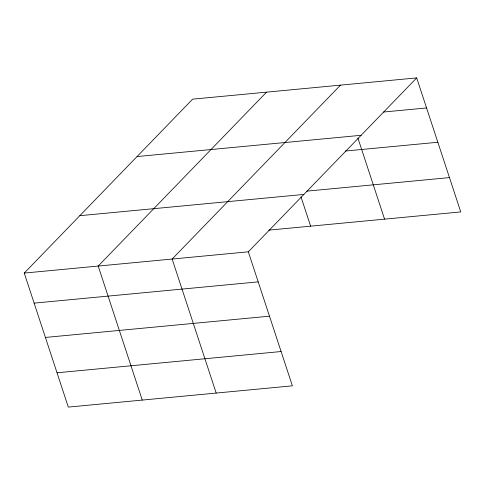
<?xml version="1.0" encoding="UTF-8"?>
<svg xmlns="http://www.w3.org/2000/svg" width="485" height="485" viewBox="0 0 485 485"><rect width="100%" height="100%" fill="white"/><g stroke="black" fill="none" stroke-linecap="round" stroke-linejoin="round"><path stroke-width="0.73" d="M416.688 77.903L248.32 251.818L292.382 385.836L68.312 407.097L24.25 273.079L192.618 99.164L416.688 77.903L460.75 211.921L268.793 230.132M266.562 92.144L98.194 266.065L142.257 400.083M340.5 85.13L172.139 259.051L216.201 393.068M383.574 112.029L426.57 107.949M137.055 156.558L361.125 135.297M345.229 151.047L437.846 142.257M306.811 191.145L449.468 177.607M79.813 215.692L303.883 194.424M24.25 273.079L248.32 251.818M34.132 303.131L258.202 281.87M45.408 337.439L269.478 316.178M57.03 372.789L281.106 351.528M357.906 138.049L384.569 219.147M300.985 196.855L310.624 226.162"/></g></svg>
